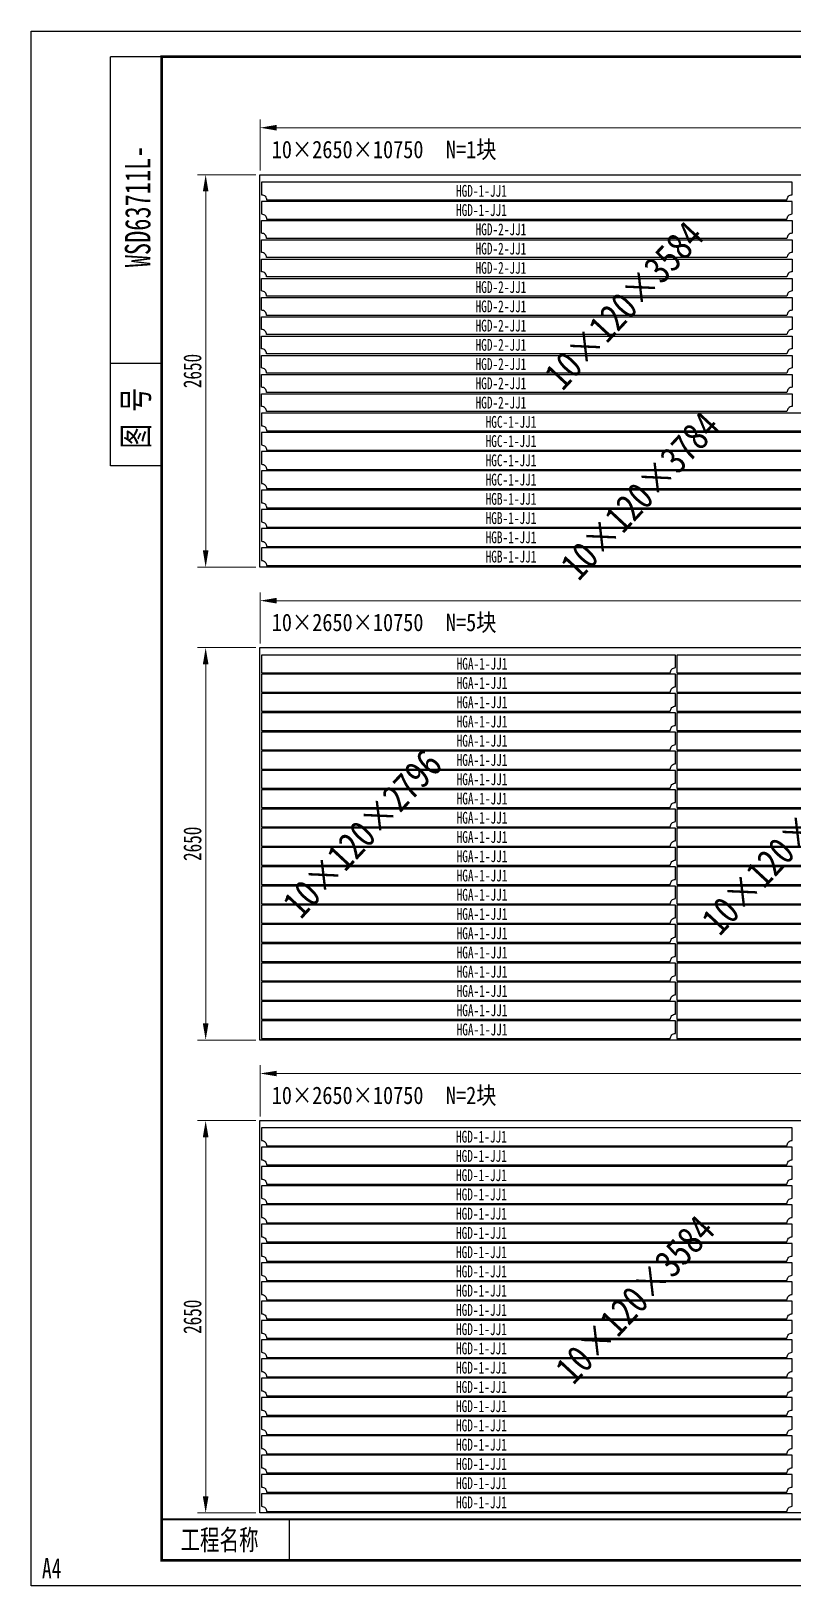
# Model space of a CAD drawing. Extents: x 1629247 to 2251351, y -601856 to -65897.
# Drawn here: x 1900067 to 1905212, y -411982 to -401482 of the extents above; entities that cross this region are included whole.
import ezdxf
from ezdxf.enums import TextEntityAlignment as Align

# ---------------------------------------------------------------- set-up
doc = ezdxf.new("R2010")
doc.units = 0
doc.header["$LTSCALE"] = 2
doc.header["$MEASUREMENT"] = 0
doc.header["$PDMODE"] = 35
doc.header["$PDSIZE"] = 50
doc.layers.get('0').update_dxf_attribs({"linetype": 'CONTINUOUS'})
doc.layers.get('Defpoints').update_dxf_attribs({"linetype": 'CONTINUOUS'})
doc.layers.add('A3', color=7, linetype='CONTINUOUS')
doc.styles.add('仿宋', font='仿宋_GB2312_1.ttf', dxfattribs={"width": 0.7})
doc.dimstyles.new('标准标注样式-45', dxfattribs={"dimscale": 45, "dimtxt": 2.7, "dimasz": 2.5, "dimexe": 1.25, "dimexo": 0.625, "dimtad": 1, "dimdec": 0, "dimdsep": 46, "dimtxsty": '仿宋', "dimcen": 2.5, "dimclrd": 3, "dimclre": 3, "dimclrt": 4, "dimazin": 0, "dimtfac": 1, "dimtdec": 0, "dimtmove": 0, "dimatfit": 3, "dimfxl": 1.25, "dimlwd": 13, "dimlwe": 13, "dimarcsym": 0})

# ---------------------------------------------------------------- blocks, each defined once
blk = doc.blocks.new('tukuangA4-')
at = {"layer": 'A3'}
for p, q in [((537, 7565), (537, 10327)), ((882, 10327), (537, 10327)), ((12951, 10051), (12951, 10327)), ((13814, 10051), (13814, 10327)), ((882, 8256), (537, 8256)), ((882, 7565), (537, 7565)), ((1745, 173), (1745, 449)), ((10266, 173), (10266, 449)), ((10957, 173), (10957, 449)), ((11811, 173), (11811, 449)), ((12502, 173), (12502, 449)), ((13280, 173), (13280, 449)), ((13971, 173), (13971, 449))]:
    blk.add_line(p, q, dxfattribs=at)
blk.add_lwpolyline([(14850, 10500), (14850, 0), (0, 0), (0, 10500)], close=True, dxfattribs=at)
for points, const_width in [([(882, 10327), (14677, 10327), (14677, 173), (882, 173), (882, 10327)], 17.3), ([(8927, 10051), (8927, 10327)], 13.8), ([(8927, 10051), (14677, 10051)], 13.8), ([(882, 449), (14677, 449)], 13.8)]:
    blk.add_lwpolyline(points, dxfattribs=dict(at, const_width=const_width))
at = {"layer": 'A3', "color": 7, "linetype": 'Continuous', "style": '仿宋', "width": 0.7}
for s, p in [('共    页', (13106, 10120)), ('第     页', (13977, 10120)), ('工程名称', (1009, 242)), ('花都至东莞高速公路第SG12合同段（钢箱梁制作及安装工程）', (5798, 255)), ('设 绘', (10401, 242)), ('校 对', (11946, 242)), ('比  例', (13415, 242))]:
    blk.add_text(s, height=138.1, dxfattribs=at).set_placement(p)
blk.add_text('WSD63711L-', height=172.6, rotation=90, dxfattribs=at).set_placement((806, 9316), align=Align.CENTER)
blk.add_text('图 号', height=172.6, rotation=90, dxfattribs=at).set_placement((793, 7681))
blk.add_text('A4', height=138.1, dxfattribs=at).set_placement((139, 50), align=Align.CENTER)
blk = doc.blocks.new('*D222')
at = {"color": 3, "lineweight": 13, "ltscale": 3}
for p, q in [((1901613, -402424), (1901613, -402078)), ((1912363, -402424), (1912363, -402078))]:
    blk.add_line(p, q, dxfattribs=at)
at = {"color": 3, "linetype": 'ByBlock', "lineweight": 13, "ltscale": 3}
blk.add_line((1901725, -402134), (1912250, -402134), dxfattribs=at)
at = {"color": 3, "ltscale": 3}
for points in [[(1901725, -402115), (1901725, -402153), (1901613, -402134)], [(1912250, -402115), (1912250, -402153), (1912363, -402134)]]:
    blk.add_solid(points, dxfattribs=at)
at = {"layer": 'Defpoints', "color": 0, "ltscale": 3}
for p in [(1912363, -402134), (1901613, -402452), (1912363, -402452)]:
    blk.add_point(p, dxfattribs=at)
at = {"color": 4, "ltscale": 3, "insert": (1906988, -402045), "char_height": 121.5, "attachment_point": 5, "style": '仿宋'}
blk.add_mtext('10750', dxfattribs=at)
blk = doc.blocks.new('*D223')
at = {"color": 3, "lineweight": 13, "ltscale": 3}
for p, q in [((1901585, -402452), (1901190, -402452)), ((1901585, -405102), (1901190, -405102))]:
    blk.add_line(p, q, dxfattribs=at)
at = {"color": 3, "linetype": 'ByBlock', "lineweight": 13, "ltscale": 3}
blk.add_line((1901246, -402564), (1901246, -404989), dxfattribs=at)
at = {"color": 3, "ltscale": 3}
for points in [[(1901227, -402564), (1901265, -402564), (1901246, -402452)], [(1901227, -404989), (1901265, -404989), (1901246, -405102)]]:
    blk.add_solid(points, dxfattribs=at)
at = {"layer": 'Defpoints', "color": 0, "ltscale": 3}
for p in [(1901613, -402452), (1901246, -405102), (1901613, -405102)]:
    blk.add_point(p, dxfattribs=at)
at = {"color": 4, "ltscale": 3, "insert": (1901157, -403777), "char_height": 121.5, "attachment_point": 5, "rotation": 90, "style": '仿宋'}
blk.add_mtext('2650', dxfattribs=at)
blk = doc.blocks.new('*D224')
at = {"color": 3, "lineweight": 13, "ltscale": 3}
for p, q in [((1901613, -405617), (1901613, -405272)), ((1912363, -405617), (1912363, -405272))]:
    blk.add_line(p, q, dxfattribs=at)
at = {"color": 3, "linetype": 'ByBlock', "lineweight": 13, "ltscale": 3}
blk.add_line((1901725, -405328), (1912250, -405328), dxfattribs=at)
at = {"color": 3, "ltscale": 3}
for points in [[(1901725, -405309), (1901725, -405347), (1901613, -405328)], [(1912250, -405309), (1912250, -405347), (1912363, -405328)]]:
    blk.add_solid(points, dxfattribs=at)
at = {"layer": 'Defpoints', "color": 0, "ltscale": 3}
for p in [(1912363, -405328), (1901613, -405645), (1912363, -405645)]:
    blk.add_point(p, dxfattribs=at)
at = {"color": 4, "ltscale": 3, "insert": (1906988, -405239), "char_height": 121.5, "attachment_point": 5, "style": '仿宋'}
blk.add_mtext('10750', dxfattribs=at)
blk = doc.blocks.new('*D225')
at = {"color": 3, "lineweight": 13, "ltscale": 3}
for p, q in [((1901585, -405645), (1901190, -405645)), ((1901585, -408295), (1901190, -408295))]:
    blk.add_line(p, q, dxfattribs=at)
at = {"color": 3, "linetype": 'ByBlock', "lineweight": 13, "ltscale": 3}
blk.add_line((1901246, -405758), (1901246, -408183), dxfattribs=at)
at = {"color": 3, "ltscale": 3}
for points in [[(1901227, -405758), (1901265, -405758), (1901246, -405645)], [(1901227, -408183), (1901265, -408183), (1901246, -408295)]]:
    blk.add_solid(points, dxfattribs=at)
at = {"layer": 'Defpoints', "color": 0, "ltscale": 3}
for p in [(1901613, -405645), (1901246, -408295), (1901613, -408295)]:
    blk.add_point(p, dxfattribs=at)
at = {"color": 4, "ltscale": 3, "insert": (1901157, -406970), "char_height": 121.5, "attachment_point": 5, "rotation": 90, "style": '仿宋'}
blk.add_mtext('2650', dxfattribs=at)
blk = doc.blocks.new('*D226')
at = {"color": 3, "lineweight": 13, "ltscale": 3}
for p, q in [((1901613, -408811), (1901613, -408465)), ((1912363, -408811), (1912363, -408465))]:
    blk.add_line(p, q, dxfattribs=at)
at = {"color": 3, "linetype": 'ByBlock', "lineweight": 13, "ltscale": 3}
blk.add_line((1901725, -408521), (1912250, -408521), dxfattribs=at)
at = {"color": 3, "ltscale": 3}
for points in [[(1901725, -408503), (1901725, -408540), (1901613, -408521)], [(1912250, -408503), (1912250, -408540), (1912363, -408521)]]:
    blk.add_solid(points, dxfattribs=at)
at = {"layer": 'Defpoints', "color": 0, "ltscale": 3}
for p in [(1912363, -408521), (1901613, -408839), (1912363, -408839)]:
    blk.add_point(p, dxfattribs=at)
at = {"color": 4, "ltscale": 3, "insert": (1906988, -408433), "char_height": 121.5, "attachment_point": 5, "style": '仿宋'}
blk.add_mtext('10750', dxfattribs=at)
blk = doc.blocks.new('*D227')
at = {"color": 3, "lineweight": 13, "ltscale": 3}
for p, q in [((1901585, -408839), (1901190, -408839)), ((1901585, -411489), (1901190, -411489))]:
    blk.add_line(p, q, dxfattribs=at)
at = {"color": 3, "linetype": 'ByBlock', "lineweight": 13, "ltscale": 3}
blk.add_line((1901246, -408952), (1901246, -411377), dxfattribs=at)
at = {"color": 3, "ltscale": 3}
for points in [[(1901227, -408952), (1901265, -408952), (1901246, -408839)], [(1901227, -411377), (1901265, -411377), (1901246, -411489)]]:
    blk.add_solid(points, dxfattribs=at)
at = {"layer": 'Defpoints', "color": 0, "ltscale": 3}
for p in [(1901613, -408839), (1901246, -411489), (1901613, -411489)]:
    blk.add_point(p, dxfattribs=at)
at = {"color": 4, "ltscale": 3, "insert": (1901157, -410164), "char_height": 121.5, "attachment_point": 5, "rotation": 90, "style": '仿宋'}
blk.add_mtext('2650', dxfattribs=at)

msp = doc.modelspace()

# ---------------------------------------------------------------- linework, layer by layer
at = {"color": 8, "ltscale": 3}
for points in [[(1901612.9, -405101.6), (1901612.9, -402451.6), (1912362.9, -402451.6), (1912362.9, -405101.6)], [(1901612.9, -408295.3), (1901612.9, -405645.3), (1912362.9, -405645.3), (1912362.9, -408295.3)], [(1901612.9, -411489), (1901612.9, -408839), (1912362.9, -408839), (1912362.9, -411489)]]:
    msp.add_lwpolyline(points, close=True, dxfattribs=at)
at = {"color": 1, "ltscale": 3}
for points in [[(1901657.9, -402621.6), (1905171.9, -402621.6, -0.4142136), (1905206.9, -402586.6), (1905206.9, -402501.6), (1901622.9, -402501.6), (1901622.9, -402586.6, -0.4142136)], [(1901657.9, -402751.6), (1905171.9, -402751.6, -0.4142136), (1905206.9, -402716.6), (1905206.9, -402631.6), (1901622.9, -402631.6), (1901622.9, -402716.6, -0.4142136)], [(1905171.9, -402881.6), (1901657.9, -402881.6, 0.4142136), (1901622.9, -402846.6), (1901622.9, -402761.6), (1905206.9, -402761.6), (1905206.9, -402846.6, 0.4142136)], [(1905171.9, -403011.6), (1901657.9, -403011.6, 0.4142136), (1901622.9, -402976.6), (1901622.9, -402891.6), (1905206.9, -402891.6), (1905206.9, -402976.6, 0.4142136)], [(1905171.9, -403141.6), (1901657.9, -403141.6, 0.4142136), (1901622.9, -403106.6), (1901622.9, -403021.6), (1905206.9, -403021.6), (1905206.9, -403106.6, 0.4142136)], [(1905171.9, -403271.6), (1901657.9, -403271.6, 0.4142136), (1901622.9, -403236.6), (1901622.9, -403151.6), (1905206.9, -403151.6), (1905206.9, -403236.6, 0.4142136)], [(1905171.9, -403401.6), (1901657.9, -403401.6, 0.4142136), (1901622.9, -403366.6), (1901622.9, -403281.6), (1905206.9, -403281.6), (1905206.9, -403366.6, 0.4142136)], [(1905171.9, -403531.6), (1901657.9, -403531.6, 0.4142136), (1901622.9, -403496.6), (1901622.9, -403411.6), (1905206.9, -403411.6), (1905206.9, -403496.6, 0.4142136)], [(1905171.9, -403661.6), (1901657.9, -403661.6, 0.4142136), (1901622.9, -403626.6), (1901622.9, -403541.6), (1905206.9, -403541.6), (1905206.9, -403626.6, 0.4142136)], [(1905171.9, -403791.6), (1901657.9, -403791.6, 0.4142136), (1901622.9, -403756.6), (1901622.9, -403671.6), (1905206.9, -403671.6), (1905206.9, -403756.6, 0.4142136)], [(1905171.9, -403921.6), (1901657.9, -403921.6, 0.4142136), (1901622.9, -403886.6), (1901622.9, -403801.6), (1905206.9, -403801.6), (1905206.9, -403886.6, 0.4142136)], [(1905171.9, -404051.6), (1901657.9, -404051.6, 0.4142136), (1901622.9, -404016.6), (1901622.9, -403931.6), (1905206.9, -403931.6), (1905206.9, -404016.6, 0.4142136)], [(1901657.9, -404181.6), (1905371.9, -404181.6, -0.4142136), (1905406.9, -404146.6), (1905406.9, -404061.6), (1901622.9, -404061.6), (1901622.9, -404146.6, -0.4142136)], [(1901657.9, -404311.6), (1905371.9, -404311.6, -0.4142136), (1905406.9, -404276.6), (1905406.9, -404191.6), (1901622.9, -404191.6), (1901622.9, -404276.6, -0.4142136)], [(1901657.9, -404441.6), (1905371.9, -404441.6, -0.4142136), (1905406.9, -404406.6), (1905406.9, -404321.6), (1901622.9, -404321.6), (1901622.9, -404406.6, -0.4142136)], [(1901657.9, -404571.6), (1905371.9, -404571.6, -0.4142136), (1905406.9, -404536.6), (1905406.9, -404451.6), (1901622.9, -404451.6), (1901622.9, -404536.6, -0.4142136)], [(1901657.9, -404701.6), (1905371.9, -404701.6, -0.4142136), (1905406.9, -404666.6), (1905406.9, -404581.6), (1901622.9, -404581.6), (1901622.9, -404666.6, -0.4142136)], [(1901657.9, -404831.6), (1905371.9, -404831.6, -0.4142136), (1905406.9, -404796.6), (1905406.9, -404711.6), (1901622.9, -404711.6), (1901622.9, -404796.6, -0.4142136)], [(1901657.9, -404961.6), (1905371.9, -404961.6, -0.4142136), (1905406.9, -404926.6), (1905406.9, -404841.6), (1901622.9, -404841.6), (1901622.9, -404926.6, -0.4142136)], [(1901657.9, -405091.6), (1905371.9, -405091.6, -0.4142136), (1905406.9, -405056.6), (1905406.9, -404971.6), (1901622.9, -404971.6), (1901622.9, -405056.6, -0.4142136)], [(1904418.9, -405695.3), (1901622.9, -405695.3), (1901622.9, -405815.3), (1904383.9, -405815.3, -0.4142136), (1904418.9, -405780.3)], [(1907224.9, -405695.3), (1904428.9, -405695.3), (1904428.9, -405815.3), (1907189.9, -405815.3, -0.4142136), (1907224.9, -405780.3)], [(1904418.9, -405825.3), (1901622.9, -405825.3), (1901622.9, -405945.3), (1904383.9, -405945.3, -0.4142136), (1904418.9, -405910.3)], [(1907224.9, -405825.3), (1904428.9, -405825.3), (1904428.9, -405945.3), (1907189.9, -405945.3, -0.4142136), (1907224.9, -405910.3)], [(1904418.9, -405955.3), (1901622.9, -405955.3), (1901622.9, -406075.3), (1904383.9, -406075.3, -0.4142136), (1904418.9, -406040.3)], [(1907224.9, -405955.3), (1904428.9, -405955.3), (1904428.9, -406075.3), (1907189.9, -406075.3, -0.4142136), (1907224.9, -406040.3)], [(1904418.9, -406085.3), (1901622.9, -406085.3), (1901622.9, -406205.3), (1904383.9, -406205.3, -0.4142136), (1904418.9, -406170.3)], [(1907224.9, -406085.3), (1904428.9, -406085.3), (1904428.9, -406205.3), (1907189.9, -406205.3, -0.4142136), (1907224.9, -406170.3)], [(1904418.9, -406215.3), (1901622.9, -406215.3), (1901622.9, -406335.3), (1904383.9, -406335.3, -0.4142136), (1904418.9, -406300.3)], [(1907224.9, -406215.3), (1904428.9, -406215.3), (1904428.9, -406335.3), (1907189.9, -406335.3, -0.4142136), (1907224.9, -406300.3)], [(1904418.9, -406345.3), (1901622.9, -406345.3), (1901622.9, -406465.3), (1904383.9, -406465.3, -0.4142136), (1904418.9, -406430.3)], [(1907224.9, -406345.3), (1904428.9, -406345.3), (1904428.9, -406465.3), (1907189.9, -406465.3, -0.4142136), (1907224.9, -406430.3)], [(1904418.9, -406475.3), (1901622.9, -406475.3), (1901622.9, -406595.3), (1904383.9, -406595.3, -0.4142136), (1904418.9, -406560.3)], [(1907224.9, -406475.3), (1904428.9, -406475.3), (1904428.9, -406595.3), (1907189.9, -406595.3, -0.4142136), (1907224.9, -406560.3)], [(1904418.9, -406605.3), (1901622.9, -406605.3), (1901622.9, -406725.3), (1904383.9, -406725.3, -0.4142136), (1904418.9, -406690.3)], [(1907224.9, -406605.3), (1904428.9, -406605.3), (1904428.9, -406725.3), (1907189.9, -406725.3, -0.4142136), (1907224.9, -406690.3)], [(1904418.9, -406735.3), (1901622.9, -406735.3), (1901622.9, -406855.3), (1904383.9, -406855.3, -0.4142136), (1904418.9, -406820.3)], [(1907224.9, -406735.3), (1904428.9, -406735.3), (1904428.9, -406855.3), (1907189.9, -406855.3, -0.4142136), (1907224.9, -406820.3)], [(1904418.9, -406865.3), (1901622.9, -406865.3), (1901622.9, -406985.3), (1904383.9, -406985.3, -0.4142136), (1904418.9, -406950.3)], [(1907224.9, -406865.3), (1904428.9, -406865.3), (1904428.9, -406985.3), (1907189.9, -406985.3, -0.4142136), (1907224.9, -406950.3)], [(1904418.9, -406995.3), (1901622.9, -406995.3), (1901622.9, -407115.3), (1904383.9, -407115.3, -0.4142136), (1904418.9, -407080.3)], [(1907224.9, -406995.3), (1904428.9, -406995.3), (1904428.9, -407115.3), (1907189.9, -407115.3, -0.4142136), (1907224.9, -407080.3)], [(1904418.9, -407125.3), (1901622.9, -407125.3), (1901622.9, -407245.3), (1904383.9, -407245.3, -0.4142136), (1904418.9, -407210.3)], [(1907224.9, -407125.3), (1904428.9, -407125.3), (1904428.9, -407245.3), (1907189.9, -407245.3, -0.4142136), (1907224.9, -407210.3)], [(1904418.9, -407255.3), (1901622.9, -407255.3), (1901622.9, -407375.3), (1904383.9, -407375.3, -0.4142136), (1904418.9, -407340.3)], [(1907224.9, -407255.3), (1904428.9, -407255.3), (1904428.9, -407375.3), (1907189.9, -407375.3, -0.4142136), (1907224.9, -407340.3)], [(1904418.9, -407385.3), (1901622.9, -407385.3), (1901622.9, -407505.3), (1904383.9, -407505.3, -0.4142136), (1904418.9, -407470.3)], [(1907224.9, -407385.3), (1904428.9, -407385.3), (1904428.9, -407505.3), (1907189.9, -407505.3, -0.4142136), (1907224.9, -407470.3)], [(1904418.9, -407515.3), (1901622.9, -407515.3), (1901622.9, -407635.3), (1904383.9, -407635.3, -0.4142136), (1904418.9, -407600.3)], [(1907224.9, -407515.3), (1904428.9, -407515.3), (1904428.9, -407635.3), (1907189.9, -407635.3, -0.4142136), (1907224.9, -407600.3)], [(1904418.9, -407645.3), (1901622.9, -407645.3), (1901622.9, -407765.3), (1904383.9, -407765.3, -0.4142136), (1904418.9, -407730.3)], [(1907224.9, -407645.3), (1904428.9, -407645.3), (1904428.9, -407765.3), (1907189.9, -407765.3, -0.4142136), (1907224.9, -407730.3)], [(1904418.9, -407775.3), (1901622.9, -407775.3), (1901622.9, -407895.3), (1904383.9, -407895.3, -0.4142136), (1904418.9, -407860.3)], [(1907224.9, -407775.3), (1904428.9, -407775.3), (1904428.9, -407895.3), (1907189.9, -407895.3, -0.4142136), (1907224.9, -407860.3)], [(1904418.9, -407905.3), (1901622.9, -407905.3), (1901622.9, -408025.3), (1904383.9, -408025.3, -0.4142136), (1904418.9, -407990.3)], [(1907224.9, -407905.3), (1904428.9, -407905.3), (1904428.9, -408025.3), (1907189.9, -408025.3, -0.4142136), (1907224.9, -407990.3)], [(1904418.9, -408035.3), (1901622.9, -408035.3), (1901622.9, -408155.3), (1904383.9, -408155.3, -0.4142136), (1904418.9, -408120.3)], [(1907224.9, -408035.3), (1904428.9, -408035.3), (1904428.9, -408155.3), (1907189.9, -408155.3, -0.4142136), (1907224.9, -408120.3)], [(1904418.9, -408165.3), (1901622.9, -408165.3), (1901622.9, -408285.3), (1904383.9, -408285.3, -0.4142136), (1904418.9, -408250.3)], [(1907224.9, -408165.3), (1904428.9, -408165.3), (1904428.9, -408285.3), (1907189.9, -408285.3, -0.4142136), (1907224.9, -408250.3)], [(1901657.9, -409009), (1905171.9, -409009, -0.4142136), (1905206.9, -408974), (1905206.9, -408889), (1901622.9, -408889), (1901622.9, -408974, -0.4142136)], [(1901657.9, -409139), (1905171.9, -409139, -0.4142136), (1905206.9, -409104), (1905206.9, -409019), (1901622.9, -409019), (1901622.9, -409104, -0.4142136)], [(1901657.9, -409269), (1905171.9, -409269, -0.4142136), (1905206.9, -409234), (1905206.9, -409149), (1901622.9, -409149), (1901622.9, -409234, -0.4142136)], [(1901657.9, -409399), (1905171.9, -409399, -0.4142136), (1905206.9, -409364), (1905206.9, -409279), (1901622.9, -409279), (1901622.9, -409364, -0.4142136)], [(1901657.9, -409529), (1905171.9, -409529, -0.4142136), (1905206.9, -409494), (1905206.9, -409409), (1901622.9, -409409), (1901622.9, -409494, -0.4142136)], [(1901657.9, -409659), (1905171.9, -409659, -0.4142136), (1905206.9, -409624), (1905206.9, -409539), (1901622.9, -409539), (1901622.9, -409624, -0.4142136)], [(1901657.9, -409789), (1905171.9, -409789, -0.4142136), (1905206.9, -409754), (1905206.9, -409669), (1901622.9, -409669), (1901622.9, -409754, -0.4142136)], [(1901657.9, -409919), (1905171.9, -409919, -0.4142136), (1905206.9, -409884), (1905206.9, -409799), (1901622.9, -409799), (1901622.9, -409884, -0.4142136)], [(1901657.9, -410049), (1905171.9, -410049, -0.4142136), (1905206.9, -410014), (1905206.9, -409929), (1901622.9, -409929), (1901622.9, -410014, -0.4142136)], [(1901657.9, -410179), (1905171.9, -410179, -0.4142136), (1905206.9, -410144), (1905206.9, -410059), (1901622.9, -410059), (1901622.9, -410144, -0.4142136)], [(1901657.9, -410309), (1905171.9, -410309, -0.4142136), (1905206.9, -410274), (1905206.9, -410189), (1901622.9, -410189), (1901622.9, -410274, -0.4142136)], [(1901657.9, -410439), (1905171.9, -410439, -0.4142136), (1905206.9, -410404), (1905206.9, -410319), (1901622.9, -410319), (1901622.9, -410404, -0.4142136)], [(1901657.9, -410569), (1905171.9, -410569, -0.4142136), (1905206.9, -410534), (1905206.9, -410449), (1901622.9, -410449), (1901622.9, -410534, -0.4142136)], [(1901657.9, -410699), (1905171.9, -410699, -0.4142136), (1905206.9, -410664), (1905206.9, -410579), (1901622.9, -410579), (1901622.9, -410664, -0.4142136)], [(1901657.9, -410829), (1905171.9, -410829, -0.4142136), (1905206.9, -410794), (1905206.9, -410709), (1901622.9, -410709), (1901622.9, -410794, -0.4142136)], [(1901657.9, -410959), (1905171.9, -410959, -0.4142136), (1905206.9, -410924), (1905206.9, -410839), (1901622.9, -410839), (1901622.9, -410924, -0.4142136)], [(1901657.9, -411089), (1905171.9, -411089, -0.4142136), (1905206.9, -411054), (1905206.9, -410969), (1901622.9, -410969), (1901622.9, -411054, -0.4142136)], [(1901657.9, -411219), (1905171.9, -411219, -0.4142136), (1905206.9, -411184), (1905206.9, -411099), (1901622.9, -411099), (1901622.9, -411184, -0.4142136)], [(1901657.9, -411349), (1905171.9, -411349, -0.4142136), (1905206.9, -411314), (1905206.9, -411229), (1901622.9, -411229), (1901622.9, -411314, -0.4142136)], [(1901657.9, -411479), (1905171.9, -411479, -0.4142136), (1905206.9, -411444), (1905206.9, -411359), (1901622.9, -411359), (1901622.9, -411444, -0.4142136)]]:
    msp.add_lwpolyline(points, format="xyb", close=True, dxfattribs=at)

# ---------------------------------------------------------------- block references
at = {"color": 8}
msp.add_blockref('tukuangA4-', (1900067, -411981.5), dxfattribs=at)

# ---------------------------------------------------------------- texts
at = {"color": 7, "style": '仿宋', "width": 0.85}
for s, height, p in [('10×2650×10750', 118.125, (1901692.3, -402340)), ('N=1块', 118.12, (1902868.3, -402340)), ('N=5块', 118.12, (1902868.3, -405533.7)), ('10×2650×10750', 118.125, (1901692.3, -405533.7)), ('10×2650×10750', 118.125, (1901692.3, -408727.4)), ('N=2块', 118.12, (1902868.3, -408727.4))]:
    msp.add_text(s, height=height, dxfattribs=at).set_placement(p)
for s, p in [('10×120×3584', (1904070.6, -403333.1)), ('10×120×3784', (1904179.4, -404617.5)), ('10×120×2796', (1902303.4, -406901.2)), ('10×120×2796', (1905131.9, -407015.3)), ('10×120×3584', (1904144.4, -410045.7))]:
    msp.add_text(s, height=189, rotation=47.05345, dxfattribs=at).set_placement(p, align=Align.MIDDLE_CENTER)
at = {"layer": 'A3', "color": 6, "linetype": 'Continuous', "style": '仿宋', "width": 0.7}
for s, p in [('HGD-1-JJ1', (1903108, -402600.3)), ('HGD-1-JJ1', (1903108, -402730.3)), ('HGD-2-JJ1', (1903240.1, -402860.3)), ('HGD-2-JJ1', (1903240.1, -402990.3)), ('HGD-2-JJ1', (1903240.1, -403120.3)), ('HGD-2-JJ1', (1903240.1, -403250.3)), ('HGD-2-JJ1', (1903240.1, -403380.3)), ('HGD-2-JJ1', (1903240.1, -403510.3)), ('HGD-2-JJ1', (1903240.1, -403640.3)), ('HGD-2-JJ1', (1903240.1, -403770.3)), ('HGD-2-JJ1', (1903240.1, -403900.3)), ('HGD-2-JJ1', (1903240.1, -404030.3)), ('HGC-1-JJ1', (1903308, -404160.3)), ('HGC-1-JJ1', (1903308, -404290.3)), ('HGC-1-JJ1', (1903308, -404420.3)), ('HGC-1-JJ1', (1903308, -404550.3)), ('HGB-1-JJ1', (1903308, -404680.3)), ('HGB-1-JJ1', (1903308, -404810.3)), ('HGB-1-JJ1', (1903308, -404940.3)), ('HGB-1-JJ1', (1903308, -405070.3)), ('HGA-1-JJ1', (1903112.3, -405794)), ('HGA-1-JJ1', (1903112.3, -405924)), ('HGA-1-JJ1', (1903112.3, -406054)), ('HGA-1-JJ1', (1903112.3, -406184)), ('HGA-1-JJ1', (1903112.3, -406314)), ('HGA-1-JJ1', (1903112.3, -406444)), ('HGA-1-JJ1', (1903112.3, -406574)), ('HGA-1-JJ1', (1903112.3, -406704)), ('HGA-1-JJ1', (1903112.3, -406834)), ('HGA-1-JJ1', (1903112.3, -406964)), ('HGA-1-JJ1', (1903112.3, -407094)), ('HGA-1-JJ1', (1903112.3, -407224)), ('HGA-1-JJ1', (1903112.3, -407354)), ('HGA-1-JJ1', (1903112.3, -407484)), ('HGA-1-JJ1', (1903112.3, -407614)), ('HGA-1-JJ1', (1903112.3, -407744)), ('HGA-1-JJ1', (1903112.3, -407874)), ('HGA-1-JJ1', (1903112.3, -408004)), ('HGA-1-JJ1', (1903112.3, -408134)), ('HGA-1-JJ1', (1903112.3, -408264)), ('HGD-1-JJ1', (1903108, -408987.7)), ('HGD-1-JJ1', (1903108, -409117.7)), ('HGD-1-JJ1', (1903108, -409247.7)), ('HGD-1-JJ1', (1903108, -409377.7)), ('HGD-1-JJ1', (1903108, -409507.7)), ('HGD-1-JJ1', (1903108, -409637.7)), ('HGD-1-JJ1', (1903108, -409767.7)), ('HGD-1-JJ1', (1903108, -409897.7)), ('HGD-1-JJ1', (1903108, -410027.7)), ('HGD-1-JJ1', (1903108, -410157.7)), ('HGD-1-JJ1', (1903108, -410287.7)), ('HGD-1-JJ1', (1903108, -410417.7)), ('HGD-1-JJ1', (1903108, -410547.7)), ('HGD-1-JJ1', (1903108, -410677.7)), ('HGD-1-JJ1', (1903108, -410807.7)), ('HGD-1-JJ1', (1903108, -410937.7)), ('HGD-1-JJ1', (1903108, -411067.7)), ('HGD-1-JJ1', (1903108, -411197.7)), ('HGD-1-JJ1', (1903108, -411327.7)), ('HGD-1-JJ1', (1903108, -411457.7))]:
    msp.add_text(s, height=80, dxfattribs=at).set_placement(p, align=Align.CENTER)

# ---------------------------------------------------------------- dimensions: what is measured, and where the dimension line sits
at = {"color": 8, "ltscale": 3}
for base, p1, p2, picture, middle in [((1912362.9, -402134.1), (1901612.9, -402451.6), (1912362.9, -402451.6), '*D222', (1906987.9, -402045.2)), ((1912362.9, -405327.8), (1901612.9, -405645.3), (1912362.9, -405645.3), '*D224', (1906987.9, -405238.9)), ((1912362.9, -408521.5), (1901612.9, -408839), (1912362.9, -408839), '*D226', (1906987.9, -408432.6))]:
    dim = msp.add_linear_dim(base=base, p1=p1, p2=p2, dimstyle='标准标注样式-45', dxfattribs=at)
    dim.commit()
    dim.dimension.update_dxf_attribs({"geometry": picture, "text_midpoint": middle})
for base, p1, p2, picture, middle in [((1901245.8, -405101.6), (1901612.9, -402451.6), (1901612.9, -405101.6), '*D223', (1901157, -403776.6)), ((1901245.8, -408295.3), (1901612.9, -405645.3), (1901612.9, -408295.3), '*D225', (1901157, -406970.3)), ((1901245.8, -411489), (1901612.9, -408839), (1901612.9, -411489), '*D227', (1901157, -410164))]:
    dim = msp.add_linear_dim(base=base, p1=p1, p2=p2, angle=90, dimstyle='标准标注样式-45', dxfattribs=at)
    dim.commit()
    dim.dimension.update_dxf_attribs({"geometry": picture, "text_midpoint": middle})

doc.saveas('drawing.dxf')
